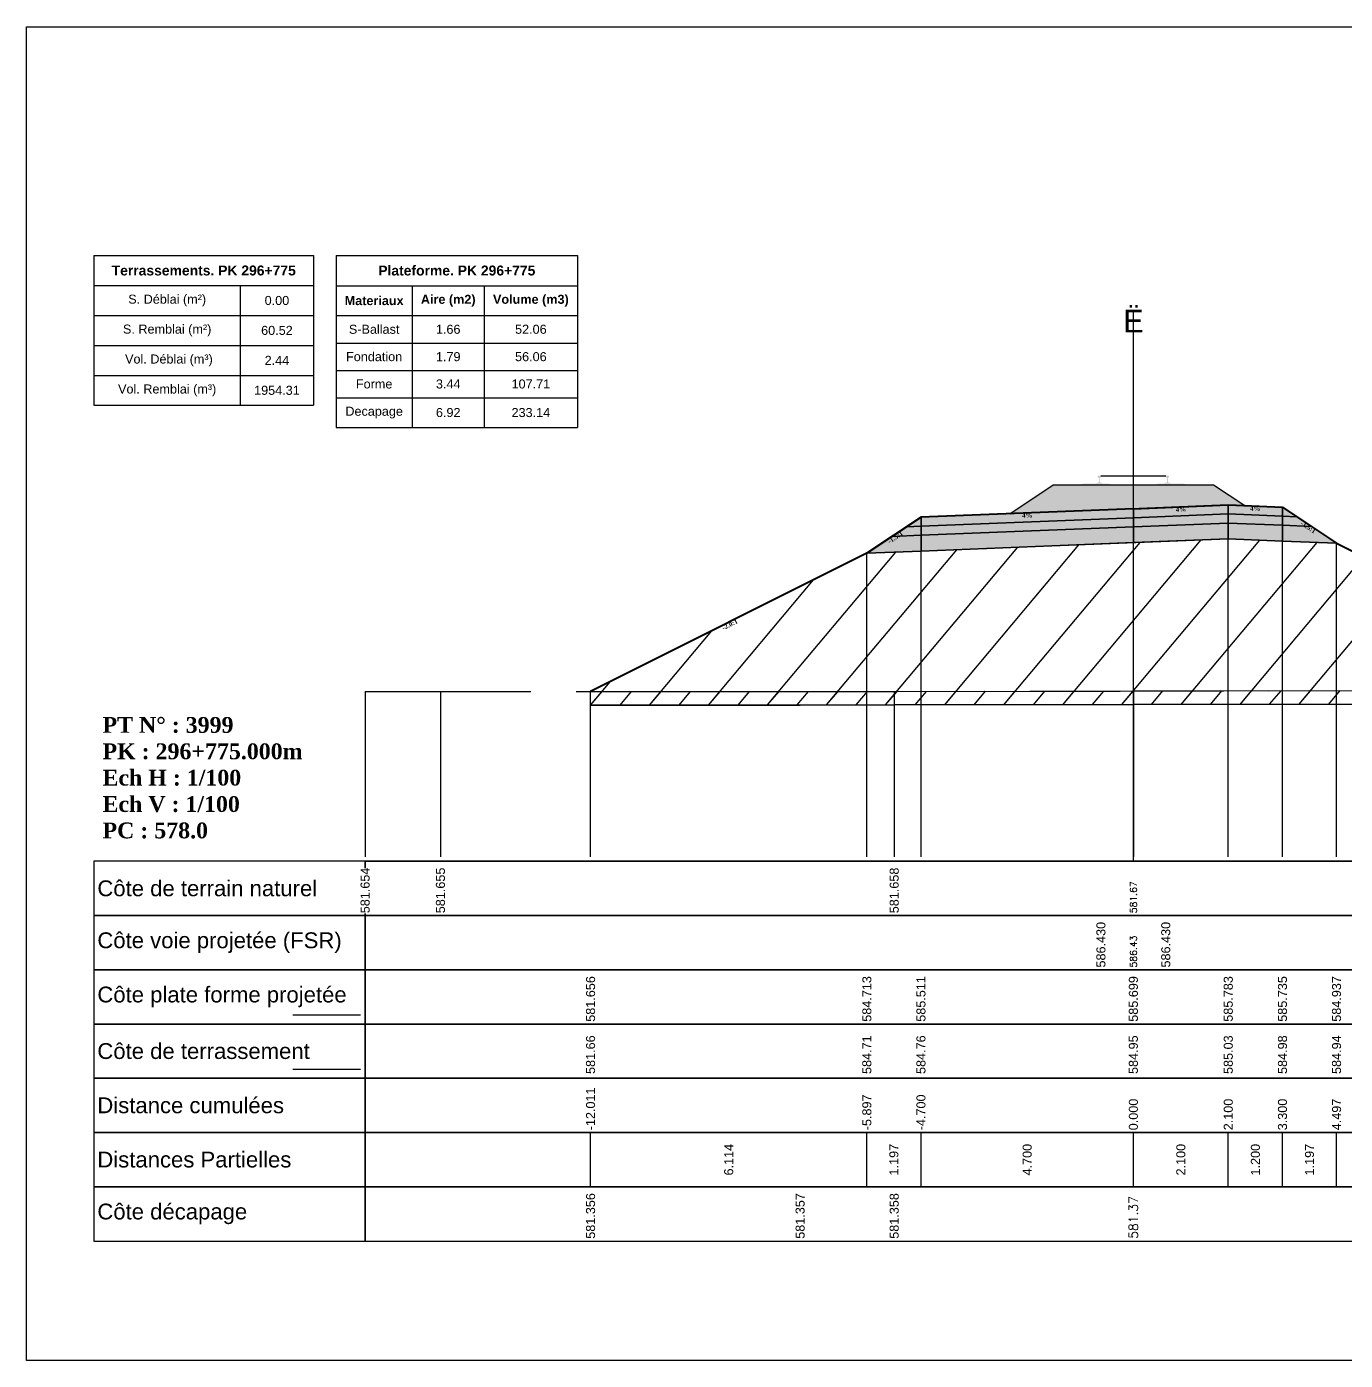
# Model space of a CAD drawing. Header units: millimetres. Extents: x 2762 to 3076, y 916 to 3305.
# Drawn here: x 3026.54 to 3055.72, y 929.65 to 959.15 of the extents above; entities that cross this region are included whole.
import ezdxf

# ---------------------------------------------------------------- set-up
doc = ezdxf.new("R2010")
doc.units = ezdxf.units.MM
doc.header["$LTSCALE"] = 2
doc.linetypes.add('CACHE', pattern=[9.525, 6.35, -3.175])
doc.linetypes.add('DASHED', pattern=[0.75, 0.5, -0.25])
for name, color, linetype in [('C-ANNO-TABL', 1, 'Continuous'), ('C-ANNO-TABL-TEXT', 150, 'Continuous'), ('C-ANNO-TABL-TITL', 150, 'Continuous'), ('C-ANNO-TABL-TTBL', 5, 'Continuous'), ('C-ROAD-CORR', 5, 'Continuous'), ('C-ROAD-SCTN', 7, 'Continuous')]:
    doc.layers.add(name, color=color, linetype=linetype)
doc.styles.add('ARIAL', font='arial.ttf')
doc.styles.add('C3D_Etiquette', font='romans.shx')
doc.styles.add('C3D_Profil_Travers', font='romans.shx')
doc.styles.get("Standard").update_dxf_attribs({"font": 'arial.ttf'})

msp = doc.modelspace()

# ---------------------------------------------------------------- hatches: boundary and pattern name
at = {"linetype": 'Continuous', "lineweight": -3}
msp.add_hatch(color=254, dxfattribs=at).paths.add_polyline_path([(3049.812, 948.83), (3049.812, 949.015), (3049.927, 949.036), (3050.275, 949.036), (3050.275, 949.041), (3050.201, 949.041), (3050.201, 949.051), (3050.202, 949.052), (3050.204, 949.053), (3050.205, 949.053), (3050.225, 949.055), (3050.228, 949.055), (3050.231, 949.057), (3050.259, 949.067), (3050.262, 949.068), (3050.263, 949.07), (3050.264, 949.071), (3050.265, 949.075), (3050.266, 949.082), (3050.267, 949.091), (3050.268, 949.102), (3050.268, 949.126), (3050.267, 949.141), (3050.267, 949.148), (3050.266, 949.154), (3050.265, 949.158), (3050.265, 949.16), (3050.264, 949.164), (3050.263, 949.165), (3050.262, 949.167), (3050.261, 949.168), (3050.26, 949.169), (3050.244, 949.175), (3050.242, 949.176), (3050.241, 949.177), (3050.24, 949.179), (3050.24, 949.181), (3050.24, 949.199), (3050.241, 949.204), (3050.242, 949.206), (3050.244, 949.208), (3050.246, 949.21), (3050.249, 949.211), (3050.25, 949.211), (3050.254, 949.212), (3050.258, 949.213), (3050.261, 949.213), (3050.265, 949.213), (3050.27, 949.213), (3050.273, 949.213), (3050.276, 949.213), (3050.28, 949.213), (3050.283, 949.213), (3050.287, 949.213), (3050.292, 949.213), (3050.295, 949.213), (3050.299, 949.212), (3050.303, 949.211), (3050.304, 949.211), (3050.306, 949.21), (3050.309, 949.208), (3050.311, 949.206), (3050.312, 949.204), (3050.312, 949.199), (3050.312, 949.181), (3050.312, 949.179), (3050.312, 949.177), (3050.311, 949.176), (3050.309, 949.175), (3050.293, 949.169), (3050.292, 949.168), (3050.29, 949.167), (3050.289, 949.165), (3050.289, 949.164), (3050.288, 949.16), (3050.287, 949.158), (3050.287, 949.154), (3050.286, 949.148), (3050.285, 949.141), (3050.285, 949.126), (3050.285, 949.102), (3050.286, 949.091), (3050.287, 949.082), (3050.288, 949.075), (3050.289, 949.071), (3050.29, 949.07), (3050.291, 949.068), (3050.293, 949.067), (3050.322, 949.057), (3050.325, 949.055), (3050.328, 949.055), (3050.348, 949.053), (3050.349, 949.053), (3050.35, 949.052), (3050.351, 949.051), (3050.351, 949.041), (3050.277, 949.041), (3050.277, 949.036), (3050.481, 949.036), (3050.613, 949.005), (3051.447, 949.005), (3051.578, 949.036), (3051.782, 949.036), (3051.782, 949.041), (3051.708, 949.041), (3051.708, 949.051), (3051.709, 949.052), (3051.711, 949.053), (3051.712, 949.053), (3051.732, 949.055), (3051.735, 949.055), (3051.738, 949.057), (3051.766, 949.067), (3051.769, 949.068), (3051.77, 949.07), (3051.771, 949.071), (3051.772, 949.075), (3051.773, 949.082), (3051.774, 949.091), (3051.775, 949.102), (3051.775, 949.126), (3051.774, 949.141), (3051.774, 949.148), (3051.773, 949.154), (3051.772, 949.158), (3051.772, 949.16), (3051.771, 949.164), (3051.77, 949.165), (3051.769, 949.167), (3051.768, 949.168), (3051.767, 949.169), (3051.751, 949.175), (3051.749, 949.176), (3051.748, 949.177), (3051.747, 949.179), (3051.747, 949.181), (3051.747, 949.199), (3051.748, 949.204), (3051.749, 949.206), (3051.751, 949.208), (3051.753, 949.21), (3051.756, 949.211), (3051.757, 949.211), (3051.761, 949.212), (3051.765, 949.213), (3051.768, 949.213), (3051.772, 949.213), (3051.777, 949.213), (3051.78, 949.213), (3051.783, 949.213), (3051.787, 949.213), (3051.79, 949.213), (3051.794, 949.213), (3051.799, 949.213), (3051.802, 949.213), (3051.806, 949.212), (3051.81, 949.211), (3051.811, 949.211), (3051.813, 949.21), (3051.816, 949.208), (3051.818, 949.206), (3051.819, 949.204), (3051.819, 949.199), (3051.819, 949.181), (3051.819, 949.179), (3051.819, 949.177), (3051.818, 949.176), (3051.816, 949.175), (3051.8, 949.169), (3051.799, 949.168), (3051.797, 949.167), (3051.796, 949.165), (3051.796, 949.164), (3051.795, 949.16), (3051.794, 949.158), (3051.794, 949.154), (3051.793, 949.148), (3051.792, 949.141), (3051.792, 949.126), (3051.792, 949.102), (3051.793, 949.091), (3051.794, 949.082), (3051.795, 949.075), (3051.796, 949.071), (3051.797, 949.07), (3051.798, 949.068), (3051.8, 949.067), (3051.829, 949.057), (3051.832, 949.055), (3051.835, 949.055), (3051.855, 949.053), (3051.856, 949.053), (3051.857, 949.052), (3051.858, 949.051), (3051.858, 949.041), (3051.784, 949.041), (3051.784, 949.036), (3052.132, 949.036), (3052.247, 949.015), (3052.247, 948.83)])
h = msp.add_hatch(dxfattribs=at)
h.set_pattern_fill('GRAVEL', color=252, scale=0.009, style=0)
h.set_pattern_definition([(228.0128, (3048.461781, 948.601777), (-1.8288, -2.0574), [0.030755, -3.0447435]), (184.96974, (3048.441207, 948.578917), (2.743199999, 0.228600013), [0.0527764, -5.2248644]), (132.51045, (3048.388629, 948.574345), (2.286, -2.5146), [0.0372133, -3.684125]), (267.2737, (3048.299475, 948.517195), (0.2286, 4.572), [0.0480604, -4.7579794]), (292.83365, (3048.297189, 948.469189), (-1.143, 2.7432), [0.047127, -4.6655827]), (357.2737, (3048.315477, 948.425755), (-4.572, 0.2286), [0.0480604, -4.7579794]), (37.69424, (3048.363483, 948.423469), (-2.9718, -2.286), [0.0635574, -6.2921804]), (72.25533, (3048.413775, 948.462331), (1.6002, 5.0292), [0.0600048, -5.940473]), (121.42957, (3048.432063, 948.519481), (-1.8288, 2.9718), [0.048223, -4.774099]), (175.23636, (3048.406917, 948.56063), (2.5146, -0.2286), [0.055054, -2.697654]), (222.39744, (3048.352053, 948.565201), (-2.7432, -2.5146), [0.071197, -7.0485095]), (138.81407, (3048.52579, 948.51491), (-1.6002, 1.3716), [0.0243004, -2.405751]), (171.46923, (3048.507501, 948.530911), (2.9718, -0.4572), [0.0462314, -4.5769175]), (225, (3048.46178, 948.53777), (-3e-17, -0.2286), [0.032329, -0.29096]), (203.1986, (3048.44578, 948.5652), (1.143, 0.4572), [0.01741, -1.723556]), (291.8014, (3048.429777, 948.558343), (-0.2286, 0.6858), [0.024621, -1.206428]), (30.9638, (3048.43892, 948.535483), (0.6858, 0.4572), [0.039989, -1.292967]), (161.565, (3048.47321, 948.55606), (0.4572, -0.2286), [0.028916, -0.693981]), (16.38954, (3048.297189, 948.558343), (2.286, 0.6858), [0.040508, -4.0102944]), (70.34618, (3048.336051, 948.569773), (-0.9144, -2.5146), [0.033984, -3.3643994]), (293.1986, (3048.47321, 948.601777), (-0.4572, 1.143), [0.034819, -1.7061465]), (343.61046, (3048.486927, 948.569773), (-2.286, 0.6858), [0.040508, -4.0102944]), (339.44395, (3048.29719, 948.41661), (-1.143, 0.4572), [0.039063, -1.914096]), (294.77514, (3048.333765, 948.402895), (-1.143, 2.5146), [0.0327305, -3.2403234]), (66.8014, (3048.475497, 948.373177), (0.4572, 1.143), [0.034819, -1.7061465]), (17.35402, (3048.489213, 948.405181), (-2.9718, -0.9144), [0.0383204, -3.793714]), (69.44395, (3048.363483, 948.373177), (-0.4572, -1.143), [0.0195316, -1.933628]), (101.3099, (3048.46178, 948.373177), (-0.2286, 0.9144), [0.011656, -1.1539795]), (165.9638, (3048.459495, 948.384607), (0.6858, -0.2286), [0.047127, -0.895415]), (186.009, (3048.413775, 948.396037), (2.286, 0.2286), [0.043674, -4.323723]), (303.69, (3048.43892, 948.51491), (-0.2286, 0.4572), [0.032969, -0.79126]), (353.15723, (3048.457209, 948.487477), (3.8862, -0.4572), [0.05756, -5.698441]), (60.9454, (3048.51436, 948.48062), (-0.9144, -1.6002), [0.023536, -2.330045]), (90, (3048.5258, 948.5012), (-0.2286, 0.2286), [0.013716, -0.214884]), (120.25644, (3048.409203, 948.402895), (0.9144, -1.6002), [0.031758, -3.1440547]), (48.0128, (3048.393201, 948.430327), (1.8288, 2.0574), [0.06151, -3.0139886]), (0, (3048.43435, 948.47605), (0.2286, 0.2286), [0.059436, -0.169164]), (325.30485, (3048.493785, 948.476047), (2.286, -1.6002), [0.036145, -3.5783385]), (254.0546, (3048.523503, 948.455473), (-0.2286, -0.9144), [0.033285, -1.6309485]), (207.64598, (3048.514359, 948.423469), (-4.3434, -2.286), [0.054193, -5.365122]), (175.42608, (3048.466353, 948.398323), (-2.9718, 0.2286), [0.0573327, -5.675926])])
h.paths.add_polyline_path([(3048.297, 948.373), (3049.255, 949.011), (3052.805, 949.011), (3053.494, 948.552), (3053.13, 948.566)])
h = msp.add_hatch(color=11, dxfattribs=at)
h.paths.add_polyline_path([(3054.33, 948.318), (3054.33, 948.518), (3054.649, 948.306)])
h.paths.add_polyline_path([(3053.13, 948.366), (3053.13, 948.566), (3054.33, 948.518), (3054.33, 948.318)])
h.paths.add_polyline_path([(3051.03, 948.282), (3051.03, 948.482), (3053.13, 948.566), (3053.13, 948.366)])
h.paths.add_polyline_path([(3046.33, 948.094), (3046.33, 948.294), (3051.03, 948.482), (3051.03, 948.282)])
h.paths.add_polyline_path([(3046.01, 948.082), (3046.33, 948.294), (3046.33, 948.094)])
h = msp.add_hatch(color=83, dxfattribs=at)
h.paths.add_polyline_path([(3054.33, 947.768), (3054.33, 948.118), (3054.968, 948.093), (3055.526, 947.721)])
h.paths.add_polyline_path([(3053.13, 947.816), (3053.13, 948.166), (3054.33, 948.118), (3054.33, 947.768)])
h.paths.add_polyline_path([(3051.03, 947.732), (3051.03, 948.082), (3053.13, 948.166), (3053.13, 947.816)])
h.paths.add_polyline_path([(3046.33, 947.544), (3046.33, 947.894), (3051.03, 948.082), (3051.03, 947.732)])
h.paths.add_polyline_path([(3045.133, 947.497), (3045.691, 947.869), (3046.33, 947.894), (3046.33, 947.544)])
h = msp.add_hatch(color=30, dxfattribs=at)
h.paths.add_polyline_path([(3054.33, 948.118), (3054.33, 948.318), (3054.649, 948.306), (3054.968, 948.093)])
h.paths.add_polyline_path([(3053.13, 948.166), (3053.13, 948.366), (3054.33, 948.318), (3054.33, 948.118)])
h.paths.add_polyline_path([(3051.03, 948.082), (3051.03, 948.282), (3053.13, 948.366), (3053.13, 948.166)])
h.paths.add_polyline_path([(3046.33, 947.894), (3046.33, 948.094), (3051.03, 948.282), (3051.03, 948.082)])
h.paths.add_polyline_path([(3045.691, 947.869), (3046.01, 948.082), (3046.33, 948.094), (3046.33, 947.894)])
h = msp.add_hatch(dxfattribs=at)
h.set_pattern_fill('_U', color=3, angle=50, style=0, pattern_type=0)
h.set_pattern_definition([(50, (3039.0188, 944.1396), (-0.766044, 0.642788), [])])
h.paths.add_polyline_path([(3039.019, 944.14), (3039.019, 944.44), (3045.133, 947.497), (3053.13, 947.816), (3055.526, 947.721), (3062.085, 944.441), (3062.085, 944.141), (3058.173, 944.163), (3045.738, 944.142)])
h = msp.add_hatch(dxfattribs=at)
h.set_pattern_fill('_U', color=150, scale=0.5, angle=50, style=0, pattern_type=0)
h.set_pattern_definition([(50, (3039.01884, 944.1396), (-0.383022, 0.321394), [])])
h.paths.add_polyline_path([(3039.019, 944.14), (3039.019, 944.44), (3045.738, 944.442), (3058.173, 944.463), (3062.085, 944.441), (3062.085, 944.141), (3058.173, 944.163), (3045.738, 944.142)])

# ---------------------------------------------------------------- linework, layer by layer
at = {"color": 7, "linetype": 'Continuous', "lineweight": -3}
for p, q in [((3051.03, 940.684), (3051.03, 952.884)), ((3034.029, 940.684), (3068.031, 940.684)), ((3039.019, 933.484), (3039.019, 934.684)), ((3045.133, 933.484), (3045.133, 934.684)), ((3045.133, 933.484), (3045.133, 934.684)), ((3046.33, 933.484), (3046.33, 934.684)), ((3046.33, 933.484), (3046.33, 934.684)), ((3051.03, 933.484), (3051.03, 934.684)), ((3051.03, 933.484), (3051.03, 934.684)), ((3053.13, 933.484), (3053.13, 934.684)), ((3053.13, 933.484), (3053.13, 934.684)), ((3054.33, 933.484), (3054.33, 934.684)), ((3054.33, 933.484), (3054.33, 934.684)), ((3055.526, 933.484), (3055.526, 934.684)), ((3055.526, 933.484), (3055.526, 934.684))]:
    msp.add_line(p, q, dxfattribs=at)
at = {"color": 251, "linetype": 'Continuous', "lineweight": -3}
for p, q in [((3048.297, 948.373), (3049.255, 949.011)), ((3049.255, 949.011), (3052.805, 949.011)), ((3052.805, 949.011), (3053.494, 948.552)), ((3046.33, 948.294), (3051.03, 948.482)), ((3053.13, 948.566), (3048.297, 948.373)), ((3051.03, 948.482), (3053.13, 948.566)), ((3051.03, 948.282), (3051.03, 948.482)), ((3051.03, 948.482), (3051.03, 948.282)), ((3053.494, 948.552), (3053.13, 948.566)), ((3053.13, 948.366), (3053.13, 948.566)), ((3053.13, 948.566), (3054.33, 948.518)), ((3053.13, 948.566), (3053.13, 948.366)), ((3054.33, 948.318), (3054.33, 948.518)), ((3054.33, 948.518), (3054.649, 948.306)), ((3054.33, 948.518), (3054.33, 948.318)), ((3046.01, 948.082), (3046.33, 948.294)), ((3046.33, 948.094), (3046.33, 948.294)), ((3046.33, 948.294), (3046.33, 948.094)), ((3051.03, 948.282), (3046.33, 948.094)), ((3053.13, 948.366), (3051.03, 948.282)), ((3054.33, 948.318), (3053.13, 948.366)), ((3054.649, 948.306), (3054.33, 948.318)), ((3046.33, 948.094), (3046.01, 948.082))]:
    msp.add_line(p, q, dxfattribs=at)
at = {"color": 53, "linetype": 'Continuous', "lineweight": -3}
for p, q in [((3046.33, 948.094), (3051.03, 948.282)), ((3051.03, 948.282), (3053.13, 948.366)), ((3051.03, 948.082), (3051.03, 948.282)), ((3051.03, 948.282), (3051.03, 948.082)), ((3053.13, 948.166), (3051.03, 948.082)), ((3051.03, 948.082), (3053.13, 948.166)), ((3053.13, 948.166), (3053.13, 948.366)), ((3053.13, 948.366), (3054.33, 948.318)), ((3053.13, 948.366), (3053.13, 948.166)), ((3054.33, 948.118), (3053.13, 948.166)), ((3053.13, 947.816), (3053.13, 948.166)), ((3053.13, 948.166), (3054.33, 948.118)), ((3053.13, 948.166), (3053.13, 947.816)), ((3054.33, 948.118), (3054.33, 948.318)), ((3054.33, 948.318), (3054.649, 948.306)), ((3054.33, 948.318), (3054.33, 948.118)), ((3054.649, 948.306), (3054.968, 948.093)), ((3045.133, 947.497), (3045.691, 947.869)), ((3045.691, 947.869), (3046.01, 948.082)), ((3046.33, 947.894), (3045.691, 947.869)), ((3045.691, 947.869), (3046.33, 947.894)), ((3046.01, 948.082), (3046.33, 948.094)), ((3046.33, 947.894), (3046.33, 948.094)), ((3046.33, 948.094), (3046.33, 947.894)), ((3051.03, 948.082), (3046.33, 947.894)), ((3046.33, 947.894), (3051.03, 948.082)), ((3046.33, 947.544), (3046.33, 947.894)), ((3046.33, 947.894), (3046.33, 947.544)), ((3051.03, 947.732), (3051.03, 948.082)), ((3051.03, 948.082), (3051.03, 947.732)), ((3054.968, 948.093), (3054.33, 948.118)), ((3054.33, 947.768), (3054.33, 948.118)), ((3054.33, 948.118), (3054.968, 948.093)), ((3054.33, 948.118), (3054.33, 947.768)), ((3054.968, 948.093), (3055.526, 947.721)), ((3046.33, 947.544), (3045.133, 947.497)), ((3051.03, 947.732), (3046.33, 947.544)), ((3053.13, 947.816), (3051.03, 947.732)), ((3054.33, 947.768), (3053.13, 947.816)), ((3055.526, 947.721), (3054.33, 947.768))]:
    msp.add_line(p, q, dxfattribs=at)
at = {"color": 253, "linetype": 'Continuous', "lineweight": -3}
for p, q in [((3045.133, 947.497), (3053.13, 947.816)), ((3053.13, 947.816), (3055.526, 947.721)), ((3055.526, 947.721), (3062.085, 944.441)), ((3039.019, 944.44), (3045.133, 947.497)), ((3039.019, 944.44), (3045.738, 944.442)), ((3039.019, 944.14), (3039.019, 944.44)), ((3039.019, 944.14), (3039.019, 944.44)), ((3045.738, 944.442), (3058.173, 944.463)), ((3045.738, 944.142), (3039.019, 944.14)), ((3045.738, 944.142), (3039.019, 944.14)), ((3058.173, 944.163), (3045.738, 944.142)), ((3058.173, 944.163), (3045.738, 944.142))]:
    msp.add_line(p, q, dxfattribs=at)
at = {"color": 8, "linetype": 'CACHE', "lineweight": -3}
for p, q in [((3046.33, 940.784), (3046.33, 947.544)), ((3051.03, 940.784), (3051.03, 947.732)), ((3051.03, 940.784), (3051.03, 947.732)), ((3053.13, 940.784), (3053.13, 947.816)), ((3054.33, 940.784), (3054.33, 947.768)), ((3055.526, 940.784), (3055.526, 947.721)), ((3045.133, 940.784), (3045.133, 947.497)), ((3039.019, 940.784), (3039.019, 944.44))]:
    msp.add_line(p, q, dxfattribs=at)
at = {"color": 105, "linetype": 'DASHED', "lineweight": -3, "ltscale": 2}
for p, q in [((3034.03, 944.438), (3035.697, 944.438)), ((3035.697, 944.438), (3045.738, 944.442)), ((3045.738, 944.442), (3051.03, 944.451)), ((3051.03, 944.451), (3058.173, 944.463))]:
    msp.add_line(p, q, dxfattribs=at)
at = {"color": 98, "linetype": 'CACHE', "lineweight": -3}
for p, q in [((3034.03, 944.438), (3034.03, 940.784)), ((3035.697, 944.438), (3035.697, 940.784)), ((3045.738, 944.442), (3045.738, 940.784)), ((3051.03, 944.451), (3051.03, 940.784))]:
    msp.add_line(p, q, dxfattribs=at)
at = {"color": 6, "linetype": 'Continuous', "lineweight": -3}
for p, q in [((3039.019, 944.14), (3043.656, 944.141)), ((3043.656, 944.141), (3045.738, 944.142)), ((3045.738, 944.142), (3051.03, 944.151)), ((3051.03, 944.151), (3055.916, 944.159))]:
    msp.add_line(p, q, dxfattribs=at)
at = {"color": 154, "linetype": 'Continuous', "lineweight": -3}
msp.add_line((3032.429, 937.284), (3033.929, 937.284), dxfattribs=at)
at = {"color": 1, "linetype": 'Continuous', "lineweight": -3}
msp.add_line((3032.429, 936.084), (3033.929, 936.084), dxfattribs=at)
at = {"color": 7, "linetype": 'Continuous', "lineweight": -3}
for points in [[(3034.029, 939.484), (3034.029, 940.684), (3028.029, 940.684), (3028.029, 939.484)], [(3034.029, 939.484), (3068.031, 939.484), (3068.031, 940.684), (3034.029, 940.684)], [(3034.029, 938.284), (3034.029, 939.484), (3028.029, 939.484), (3028.029, 938.284)], [(3034.029, 938.284), (3068.031, 938.284), (3068.031, 939.484), (3034.029, 939.484)], [(3034.029, 937.084), (3034.029, 938.284), (3028.029, 938.284), (3028.029, 937.084)], [(3034.029, 937.084), (3068.031, 937.084), (3068.031, 938.284), (3034.029, 938.284)], [(3034.029, 935.884), (3034.029, 937.084), (3028.029, 937.084), (3028.029, 935.884)], [(3034.029, 935.884), (3068.031, 935.884), (3068.031, 937.084), (3034.029, 937.084)], [(3034.029, 934.684), (3034.029, 935.884), (3028.029, 935.884), (3028.029, 934.684)], [(3034.029, 934.684), (3068.031, 934.684), (3068.031, 935.884), (3034.029, 935.884)], [(3034.029, 933.484), (3034.029, 934.684), (3028.029, 934.684), (3028.029, 933.484)], [(3034.029, 933.484), (3068.031, 933.484), (3068.031, 934.684), (3034.029, 934.684)], [(3034.029, 932.284), (3034.029, 933.484), (3028.029, 933.484), (3028.029, 932.284)], [(3034.029, 932.284), (3068.031, 932.284), (3068.031, 933.484), (3034.029, 933.484)]]:
    msp.add_3dface(points, dxfattribs=at)
at = {"layer": 'C-ANNO-TABL', "color": 7, "linetype": 'Continuous', "lineweight": -3}
for p, q in [((3028.029, 953.419), (3031.268, 953.419)), ((3031.268, 953.419), (3032.888, 953.419)), ((3031.268, 953.419), (3031.268, 952.757)), ((3033.388, 953.416), (3035.07, 953.416)), ((3035.07, 953.416), (3036.666, 953.416)), ((3035.07, 953.416), (3035.07, 952.754)), ((3036.666, 953.416), (3038.728, 953.416)), ((3036.666, 953.416), (3036.666, 952.754)), ((3028.029, 952.757), (3031.268, 952.757)), ((3031.268, 952.757), (3032.888, 952.757)), ((3031.268, 952.757), (3031.268, 952.095)), ((3033.388, 952.754), (3035.07, 952.754)), ((3035.07, 952.754), (3036.666, 952.754)), ((3035.07, 952.754), (3035.07, 952.147)), ((3036.666, 952.754), (3038.728, 952.754)), ((3036.666, 952.754), (3036.666, 952.147)), ((3028.029, 952.095), (3031.268, 952.095)), ((3031.268, 952.095), (3032.888, 952.095)), ((3031.268, 952.095), (3031.268, 951.432)), ((3033.388, 952.147), (3035.07, 952.147)), ((3035.07, 952.147), (3036.666, 952.147)), ((3035.07, 952.147), (3035.07, 951.543)), ((3036.666, 952.147), (3038.728, 952.147)), ((3036.666, 952.147), (3036.666, 951.543)), ((3028.029, 951.432), (3031.268, 951.432)), ((3031.268, 951.432), (3032.888, 951.432)), ((3031.268, 951.432), (3031.268, 950.77)), ((3033.388, 951.543), (3035.07, 951.543)), ((3035.07, 951.543), (3036.666, 951.543)), ((3035.07, 951.543), (3035.07, 950.939)), ((3036.666, 951.543), (3038.728, 951.543)), ((3036.666, 951.543), (3036.666, 950.939)), ((3033.388, 950.939), (3035.07, 950.939)), ((3035.07, 950.939), (3036.666, 950.939)), ((3035.07, 950.939), (3035.07, 950.28)), ((3036.666, 950.939), (3038.728, 950.939)), ((3036.666, 950.939), (3036.666, 950.28))]:
    msp.add_line(p, q, dxfattribs=at)
at = {"layer": 'C-ANNO-TABL-TTBL', "color": 7, "linetype": 'Continuous', "lineweight": -3}
for p, q in [((3028.029, 954.084), (3032.888, 954.084)), ((3028.029, 954.084), (3028.029, 953.419)), ((3032.888, 954.084), (3032.888, 953.419)), ((3033.388, 954.084), (3038.728, 954.084)), ((3033.388, 954.084), (3033.388, 953.416)), ((3038.728, 954.084), (3038.728, 953.416)), ((3028.029, 953.419), (3028.029, 952.757)), ((3032.888, 953.419), (3032.888, 952.757)), ((3033.388, 953.416), (3033.388, 952.754)), ((3038.728, 953.416), (3038.728, 952.754)), ((3028.029, 952.757), (3028.029, 952.095)), ((3032.888, 952.757), (3032.888, 952.095)), ((3033.388, 952.754), (3033.388, 952.147)), ((3038.728, 952.754), (3038.728, 952.147)), ((3028.029, 952.095), (3028.029, 951.432)), ((3032.888, 952.095), (3032.888, 951.432)), ((3033.388, 952.147), (3033.388, 951.543)), ((3038.728, 952.147), (3038.728, 951.543)), ((3028.029, 951.432), (3028.029, 950.77)), ((3032.888, 951.432), (3032.888, 950.77)), ((3033.388, 951.543), (3033.388, 950.939)), ((3038.728, 951.543), (3038.728, 950.939)), ((3033.388, 950.939), (3033.388, 950.28)), ((3038.728, 950.939), (3038.728, 950.28)), ((3028.029, 950.77), (3031.268, 950.77)), ((3031.268, 950.77), (3032.888, 950.77)), ((3033.388, 950.28), (3035.07, 950.28)), ((3035.07, 950.28), (3036.666, 950.28)), ((3036.666, 950.28), (3038.728, 950.28))]:
    msp.add_line(p, q, dxfattribs=at)
at = {"layer": 'C-ROAD-CORR', "color": 1, "linetype": 'Continuous', "lineweight": 40}
for p, q in [((3051.03, 948.482), (3046.33, 948.294)), ((3051.03, 948.482), (3053.13, 948.566)), ((3053.13, 948.566), (3054.33, 948.518)), ((3054.33, 948.518), (3055.526, 947.721)), ((3046.33, 948.294), (3045.133, 947.497)), ((3055.526, 947.721), (3062.085, 944.441)), ((3045.133, 947.497), (3039.019, 944.44))]:
    msp.add_line(p, q, dxfattribs=at)
at = {"layer": 'C-ROAD-CORR', "color": 102, "linetype": 'Continuous', "lineweight": -3, "ltscale": 0.5}
for p, q in [((3046.33, 947.544), (3045.133, 947.497)), ((3051.03, 947.732), (3046.33, 947.544)), ((3051.03, 947.732), (3053.13, 947.816)), ((3053.13, 947.816), (3054.33, 947.768)), ((3054.33, 947.768), (3055.526, 947.721))]:
    msp.add_line(p, q, dxfattribs=at)
at = {"layer": 'C-ROAD-SCTN', "color": 154, "linetype": 'Continuous', "lineweight": -3}
for p, q in [((3050.312, 949.213), (3051.03, 949.213)), ((3051.03, 949.213), (3051.747, 949.213)), ((3046.33, 948.294), (3051.03, 948.482)), ((3051.03, 948.482), (3053.13, 948.566)), ((3053.13, 948.566), (3054.33, 948.518)), ((3054.33, 948.518), (3055.526, 947.721)), ((3045.133, 947.497), (3046.33, 948.294)), ((3055.526, 947.721), (3062.085, 944.441)), ((3039.019, 944.44), (3045.133, 947.497))]:
    msp.add_line(p, q, dxfattribs=at)
at = {"layer": 'C-ROAD-SCTN', "color": 140, "linetype": 'Continuous', "lineweight": -3}
for p, q in [((3048.297, 948.373), (3049.255, 949.011)), ((3049.255, 949.011), (3049.298, 949.011)), ((3049.298, 949.011), (3051.03, 949.011)), ((3051.03, 949.011), (3052.761, 949.011)), ((3052.761, 949.011), (3052.805, 949.011)), ((3052.805, 949.011), (3053.494, 948.552))]:
    msp.add_line(p, q, dxfattribs=at)
at = {"layer": 'C-ROAD-SCTN', "color": 1, "linetype": 'Continuous', "lineweight": -3}
for p, q in [((3045.133, 947.497), (3046.33, 947.544)), ((3046.33, 947.544), (3051.03, 947.732)), ((3051.03, 947.732), (3053.13, 947.816)), ((3053.13, 947.816), (3054.33, 947.768)), ((3054.33, 947.768), (3055.526, 947.721)), ((3055.526, 947.721), (3062.085, 944.441)), ((3039.019, 944.44), (3045.133, 947.497))]:
    msp.add_line(p, q, dxfattribs=at)

# ---------------------------------------------------------------- texts
at = {"color": 7, "linetype": 'Continuous', "lineweight": -3}
for s, insert, char_height, attachment_point, style in [('{\\fWingdings|b0|i0|c2|p0;Ë}', (3051.03, 952.384), 0.5, 8, 'C3D_Profil_Travers'), ('{\\fTimes New Roman|b1|i0|c0|p18;PT N° : 3999\\PPK : 296+775.000m\\PEch H : 1/100\\PEch V : 1/100\\PPC : 578.0}', (3028.218, 941.184), 0.35, 7, 'C3D_Profil_Travers'), ('{\\fArial|b0|i0|c0|p34;Côte de terrain naturel}', (3028.104, 940.084), 0.35, 4, 'C3D_Etiquette'), ('{\\fArial|b0|i0|c0|p34;Côte plate forme projetée}', (3028.104, 937.684), 0.35, 4, 'C3D_Etiquette'), ('{\\fArial|b0|i0|c0|p34;Côte de terrassement}', (3028.104, 936.484), 0.35, 4, 'C3D_Etiquette'), ('{\\fArial|b0|i0|c0|p34;Distance cumulées}', (3028.104, 935.284), 0.35, 4, 'C3D_Etiquette'), ('{\\fArial|b0|i0|c0|p34;Distances Partielles}', (3028.104, 934.084), 0.35, 4, 'C3D_Etiquette'), ('{\\fArial|b0|i0|c0|p34;Côte décapage}', (3028.104, 932.884), 0.35, 4, 'C3D_Etiquette')]:
    msp.add_mtext(s, dxfattribs=dict(at, insert=insert, char_height=char_height, attachment_point=attachment_point, style=style))
at = {"color": 7, "linetype": 'Continuous', "lineweight": -3, "char_height": 0.1, "attachment_point": 2, "style": 'C3D_Etiquette'}
for s, insert, width, rotation in [('{\\fTimes New Roman|b1|i0|c0|p18;4%}', (3052.08, 948.52), 0.37094, 2.2906), ('{\\fTimes New Roman|b1|i0|c0|p18;4%}', (3053.729, 948.538), 0.42071, 357.7094), ('{\\fTimes New Roman|b1|i0|c0|p18;4%}', (3048.68, 948.384), 0.42071, 2.2906), ('{\\fTimes New Roman|b1|i0|c0|p18;-1.5:1}', (3054.926, 948.116), 0.34598, 326.3099), ('{\\fTimes New Roman|b1|i0|c0|p18;-1.5:1}', (3045.733, 947.892), 0.34598, 33.6901), ('{\\fTimes New Roman|b1|i0|c0|p18;-2.0:1}', (3042.078, 945.965), 0.34598, 26.5651)]:
    msp.add_mtext(s, dxfattribs=dict(at, insert=insert, width=width, rotation=rotation))
at = {"color": 7, "linetype": 'Continuous', "lineweight": -3, "rotation": 90, "style": 'C3D_Profil_Travers'}
for s, insert, char_height, attachment_point in [('581.67', (3051.03, 939.534), 0.15, 4), ('586.43', (3051.03, 938.334), 0.15, 4), ('{\\fArial|b0|i0|c0|p34;581.66}', (3039.019, 935.979), 0.2, 4), ('{\\fArial|b0|i0|c0|p34;584.71}', (3045.133, 935.979), 0.2, 4), ('{\\fArial|b0|i0|c0|p34;584.76}', (3046.33, 935.979), 0.2, 4), ('{\\fArial|b0|i0|c0|p34;584.95}', (3051.03, 935.979), 0.2, 4), ('{\\fArial|b0|i0|c0|p34;585.03}', (3053.13, 935.979), 0.2, 4), ('{\\fArial|b0|i0|c0|p34;584.98}', (3054.33, 935.979), 0.2, 4), ('{\\fArial|b0|i0|c0|p34;584.94}', (3055.526, 935.979), 0.2, 4), ('{\\fArial|b0|i0|c0|p34;6.114}', (3042.076, 934.084), 0.2, 5), ('{\\fArial|b0|i0|c0|p34;1.197}', (3045.731, 934.084), 0.2, 5), ('{\\fArial|b0|i0|c0|p34;4.700}', (3048.68, 934.084), 0.2, 5), ('{\\fArial|b0|i0|c0|p34;2.100}', (3052.08, 934.084), 0.2, 5), ('{\\fArial|b0|i0|c0|p34;1.200}', (3053.73, 934.084), 0.2, 5), ('{\\fArial|b0|i0|c0|p34;1.197}', (3054.928, 934.084), 0.2, 5), ('581.37', (3051.03, 932.334), 0.2, 4)]:
    msp.add_mtext(s, dxfattribs=dict(at, insert=insert, char_height=char_height, attachment_point=attachment_point))
at = {"color": 7, "linetype": 'Continuous', "lineweight": -3, "insert": (3028.104, 938.884), "char_height": 0.35, "attachment_point": 4}
msp.add_mtext('{\\fArial|b0|i0|c0|p34;Côte voie projetée (FSR)}', dxfattribs=at)
at = {"layer": 'C-ANNO-TABL-TEXT', "color": 7, "linetype": 'Continuous', "lineweight": -3, "char_height": 0.2, "attachment_point": 5, "style": 'ARIAL'}
for s, insert in [('{\\fArial|b0|i0|c0|p34;\\C7;0.00}', (3032.078, 953.088)), ('{\\fArial|b0|i0|c0|p34;\\C7;S-Ballast}', (3034.229, 952.451)), ('{\\fArial|b0|i0|c0|p34;\\C7;60.52}', (3032.078, 952.426)), ('{\\fArial|b0|i0|c0|p34;\\C7;1.66}', (3035.868, 952.451)), ('{\\C18;\\c0;52.06}', (3037.697, 952.451)), ('{\\fArial|b0|i0|c0|p34;\\C7;2.44}', (3032.078, 951.764)), ('{\\fArial|b0|i0|c0|p34;\\C7;Fondation}', (3034.229, 951.845)), ('{\\fArial|b0|i0|c0|p34;\\C7;1.79}', (3035.868, 951.845)), ('{\\C18;\\c0;56.06}', (3037.697, 951.845)), ('{\\fArial|b0|i0|c0|p34;\\C7;1954.31}', (3032.078, 951.101)), ('{\\fArial|b0|i0|c0|p34;\\C7;Forme}', (3034.229, 951.241)), ('{\\fArial|b0|i0|c0|p34;\\C7;3.44}', (3035.868, 951.241)), ('{\\C18;\\c0;107.71}', (3037.697, 951.241)), ('{\\fArial|b0|i0|c0|p34;\\C7;Decapage}', (3034.229, 950.609)), ('{\\fArial|b0|i0|c0|p34;\\C7;6.92}', (3035.868, 950.609)), ('{\\C18;\\c0;233.14}', (3037.697, 950.609))]:
    msp.add_mtext(s, dxfattribs=dict(at, insert=insert))
at = {"layer": 'C-ANNO-TABL-TITL', "color": 7, "linetype": 'Continuous', "lineweight": -3, "attachment_point": 5, "style": 'ARIAL'}
for s, insert, char_height in [('{\\fArial|b1|i0|c0|p34;\\C7;Terrassements. PK 296+775}', (3030.458, 953.751), 0.22), ('{\\fArial|b1|i0|c0|p34;\\C18;\\c0;Plateforme. PK 296+775}', (3036.058, 953.75), 0.22), ('{\\fArial|b0|i0|c0|p34;\\C7;S. Déblai (m²) }', (3029.649, 953.088), 0.2), ('{\\fArial|b1|i0|c0|p34;\\C7;Materiaux   }', (3034.229, 953.085), 0.2), ('{\\fArial|b1|i0|c0|p34;\\C7;Aire (m2)}', (3035.868, 953.085), 0.2), ('{\\fArial|b1|i0|c0|p34;\\C7;Volume (m3)}', (3037.697, 953.085), 0.2), ('{\\fArial|b0|i0|c0|p34;\\C7;S. Remblai (m²) }', (3029.649, 952.426), 0.2), ('{\\fArial|b0|i0|c0|p34;\\C7; Vol. Déblai (m³) }', (3029.649, 951.764), 0.2), ('{\\fArial|b0|i0|c0|p34;\\C7;Vol. Remblai (m³)}', (3029.649, 951.101), 0.2)]:
    msp.add_mtext(s, dxfattribs=dict(at, insert=insert, char_height=char_height))

# ---------------------------------------------------------------- next in the draw order: texts
at = {"color": 7, "linetype": 'Continuous', "lineweight": -3, "char_height": 0.2, "attachment_point": 4, "rotation": 90, "style": 'C3D_Profil_Travers', "bg_fill": 3, "box_fill_scale": 1.000375, "bg_fill_color": 256, "bg_fill_true_color": 13158600, "bg_fill_transparency": 0}
for s, insert, width in [('{\\fArial|b0|i0|c0|p34;581.654}', (3034.03, 939.534), 0.99471), ('{\\fArial|b0|i0|c0|p34;581.655}', (3035.697, 939.534), 0.99705), ('{\\fArial|b0|i0|c0|p34;581.658}', (3045.738, 939.534), 0.99595), ('{\\fArial|b0|i0|c0|p34;586.430}', (3050.312, 938.334), 0.99484), ('{\\fArial|b0|i0|c0|p34;586.430}', (3051.747, 938.334), 0.99484), ('{\\fArial|b0|i0|c0|p34;581.656}', (3039.019, 937.134), 0.99539), ('{\\fArial|b0|i0|c0|p34;584.713}', (3045.133, 937.134), 0.99553), ('{\\fArial|b0|i0|c0|p34;585.511}', (3046.33, 937.134), 0.95654), ('{\\fArial|b0|i0|c0|p34;585.699}', (3051.03, 937.134), 0.99595), ('{\\fArial|b0|i0|c0|p34;585.783}', (3053.13, 937.134), 0.99553), ('{\\fArial|b0|i0|c0|p34;585.735}', (3054.33, 937.134), 0.99705), ('{\\fArial|b0|i0|c0|p34;584.937}', (3055.526, 937.134), 0.99553), ('{\\fArial|b0|i0|c0|p34;\\C256;-12.011}', (3039.019, 934.734), 0.89632), ('{\\fArial|b0|i0|c0|p34;\\C256;-5.897}', (3045.133, 934.734), 0.77838), ('{\\fArial|b0|i0|c0|p34;\\C256;-4.700}', (3046.33, 934.734), 0.77769), ('{\\fArial|b0|i0|c0|p34;\\C256;0.000}', (3051.03, 934.734), 0.68096), ('{\\fArial|b0|i0|c0|p34;\\C256;2.100}', (3053.13, 934.734), 0.6844), ('{\\fArial|b0|i0|c0|p34;\\C256;3.300}', (3054.33, 934.734), 0.68082), ('{\\fArial|b0|i0|c0|p34;\\C256;4.497}', (3055.526, 934.734), 0.68978), ('{\\fArial|b0|i0|c0|p34;581.356}', (3039.019, 932.334), 0.99539), ('{\\fArial|b0|i0|c0|p34;581.357}', (3043.656, 932.334), 0.99553), ('{\\fArial|b0|i0|c0|p34;581.358}', (3045.738, 932.334), 0.99595)]:
    msp.add_mtext(s, dxfattribs=dict(at, insert=insert, width=width))

# ---------------------------------------------------------------- next in the draw order: linework, layer by layer
msp.add_lwpolyline([(3026.54, 959.145), (3075.54, 959.145), (3075.54, 929.645), (3026.54, 929.645)], close=True)

doc.saveas('drawing.dxf')
